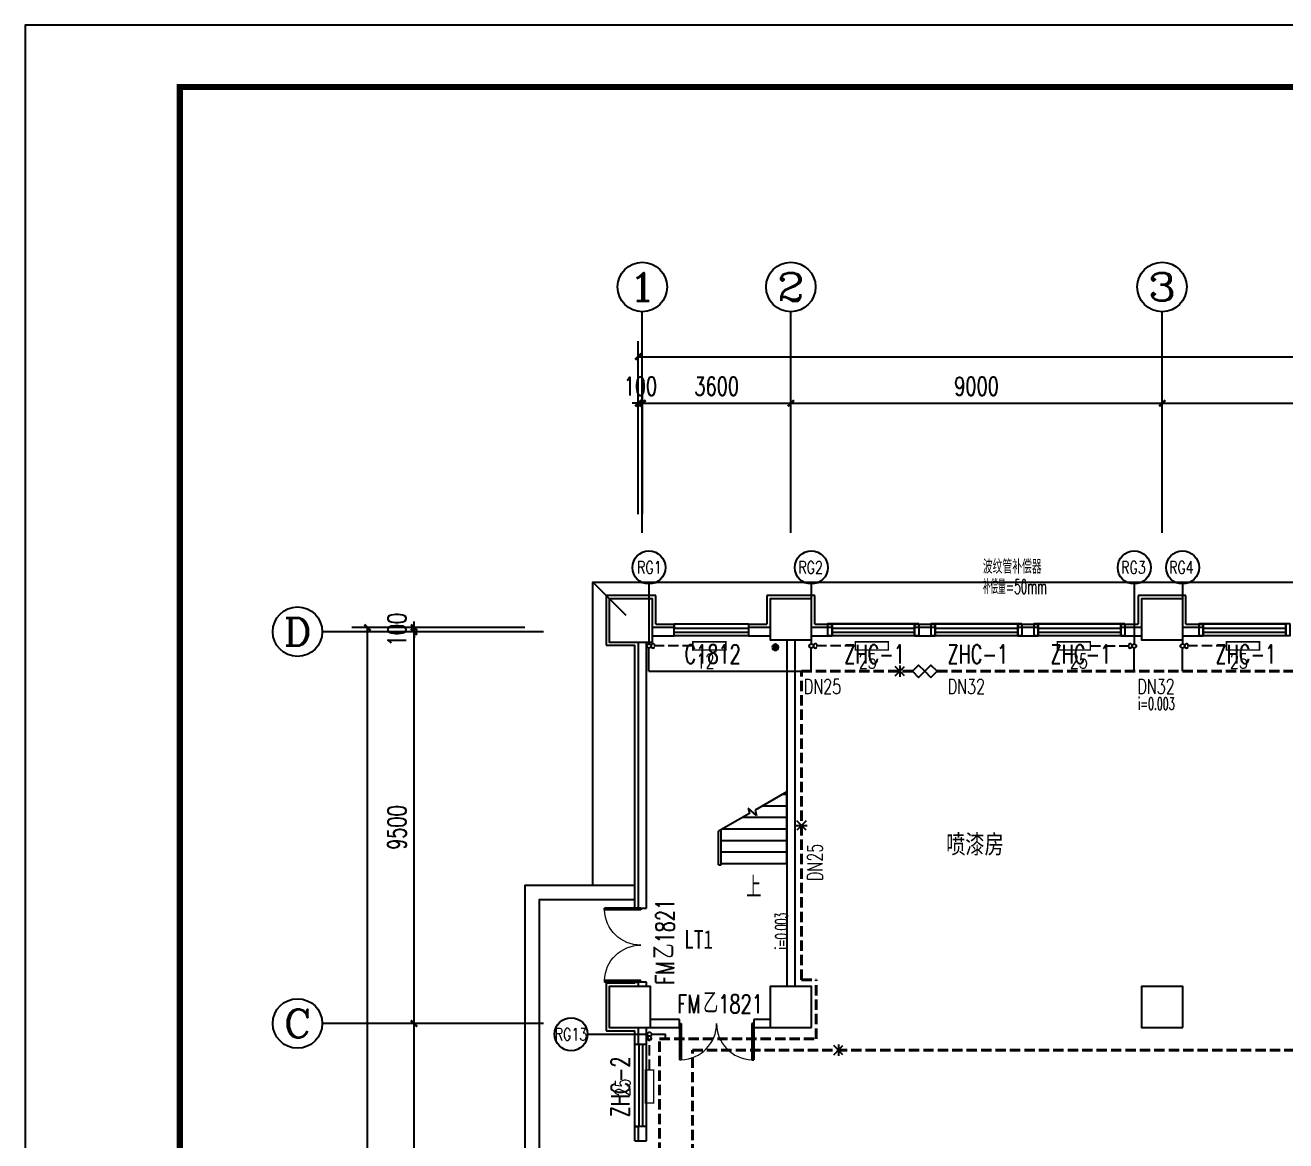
# Model space of a CAD drawing. Extents: x -37230 to 424755, y -141014 to 127947.
# Drawn here: x 52230 to 82791, y 32221 to 59273 of the extents above; entities that cross this region are included whole.
import ezdxf
from ezdxf.enums import TextEntityAlignment as Align

# ---------------------------------------------------------------- set-up
doc = ezdxf.new("R2010")
doc.units = 0
doc.header["$LTSCALE"] = 1000
doc.header["$MEASUREMENT"] = 0
doc.linetypes.add('DASH', pattern=[0.35, 0.25, -0.1])
for name, color, linetype in [('AXIS', 3, 'Continuous'), ('AXIS_TEXT', 7, 'Continuous'), ('COLUMN', 8, 'Continuous'), ('DIM-暖供水', 3, 'Continuous'), ('DIM_SYMB', 3, 'Continuous'), ('PIPE-暖供支管', 4, 'Continuous'), ('PIPE-暖回支管', 4, 'DASH'), ('PUB_Title(图框)', 130, 'Continuous'), ('S_GROUND(给排水)', 143, 'Continuous'), ('SURFACE', 5, 'Continuous'), ('TH-散热器', 4, 'Continuous'), ('TH_TEXT', 7, 'Continuous'), ('TWT_TITLE', 7, 'Continuous'), ('VALVE-暖供水', 7, 'Continuous'), ('WINDOW_TEXT', 8, 'Continuous'), ('暖通底图', 8, 'Continuous'), ('设备以及附件层', 7, 'Continuous')]:
    doc.layers.add(name, color=color, linetype=linetype)
doc.layers.add('PIPE-暖回水', color=2, linetype='DASH', lineweight=40)
doc.styles.add('-宋体', font='', dxfattribs={"width": 0.75})
doc.styles.add('_TCH_AXIS', font='COMPLEX', dxfattribs={"bigfont": 'GBCBIG'})
doc.styles.add('_TCH_DIM', font='SIMPLEX', dxfattribs={"bigfont": 'GBCBIG'})
doc.styles.add('_TCH_DIM_T3', font='SIMPLEX', dxfattribs={"width": 0.705882, "bigfont": 'GBCBIG'})
doc.styles.add('_TCH_WINDOW', font='SIMPLEX', dxfattribs={"height": 3.5, "bigfont": 'GBCBIG'})
doc.styles.add('_THVAC_DIM', font='SIMPLEX', dxfattribs={"width": 0.8, "height": 3.5, "bigfont": 'HZTXT'})
doc.styles.add('_THVAC_SERIAL', font='COMPLEX', dxfattribs={"width": 0.8, "height": 3.5, "bigfont": 'HZTXT'})
doc.styles.add('COMPLEX', font='COMPLEX')
doc.styles.add('DIM_FONT', font='SIMPLEX', dxfattribs={"width": 0.7, "bigfont": 'GBCBIG'})
doc.styles.get('-宋体').set_extended_font_data('SimSun')
doc.dimstyles.new('_TCH_ARCH&&150', dxfattribs={"dimscale": 1.5, "dimtxt": 350, "dimasz": 100, "dimexe": 250, "dimexo": 300, "dimgap": 100, "dimtad": 1, "dimdec": 0, "dimzin": 0, "dimdsep": 46, "dimtxsty": 'DIM_FONT', "dimblk": 'ARCHTICK', "dimcen": 0.09, "dimclrt": 7, "dimazin": 2, "dimtfac": 1, "dimtdec": 0, "dimtix": 1, "dimtmove": 2, "dimatfit": 3, "dimfxl": 0, "dimtolj": 1, "dimtzin": 0, "dimarcsym": 0})

# ---------------------------------------------------------------- blocks, each defined once
blk = doc.blocks.new('geipaishuiguan')
at = {"layer": 'S_GROUND(给排水)'}
for p, q in [((-50313, 82116), (-50313, 81971)), ((-50275, 82043), (-50313, 82043)), ((-50275, 82116), (-50275, 81971))]:
    blk.add_line(p, q, dxfattribs=at)
for radius in [75, 50]:
    blk.add_circle((-50294, 82043), radius, dxfattribs=at)
blk = doc.blocks.new('gouzaozhuyi')
at = {"layer": 'COLUMN'}
blk.add_lwpolyline([(-113223, -21566), (-113223, -21866), (-113323, -21866), (-113323, -21566), (-113223, -21566)], dxfattribs=at)
blk = doc.blocks.new('我')
at = {"layer": 'TWT_TITLE'}
blk.add_lwpolyline([(-144001, -68537), (-54901, -68537), (-54901, -5537), (-144001, -5537)], close=True, dxfattribs=at)
at = {"layer": 'TWT_TITLE', "const_width": 150}
blk.add_lwpolyline([(-140251, -67037), (-56401, -67037), (-56401, -7037), (-140251, -7037)], close=True, dxfattribs=at)
blk = doc.blocks.new('_ArchTick')
at = {"color": 0, "linetype": 'ByBlock', "const_width": 0.4}
blk.add_lwpolyline([(-0.5, -0.5), (0.5, 0.5)], dxfattribs=at)
blk = doc.blocks.new('*D68')
at = {"layer": 'AXIS', "color": 0, "lineweight": -2}
for p, q in [((64341, 44665), (61278, 44665)), ((61653, 44665), (61653, 44815)), ((61653, 44565), (61653, 44665)), ((64341, 44565), (61278, 44565)), ((61653, 44565), (61653, 44415))]:
    blk.add_line(p, q, dxfattribs=at)
at = {"layer": 'Defpoints', "color": 0}
for p in [(61653, 44665), (64791, 44665), (64791, 44565)]:
    blk.add_point(p, dxfattribs=at)
at = {"layer": 'AXIS', "color": 0, "lineweight": -2, "xscale": 150, "yscale": 150, "zscale": 150}
for p, rotation in [((61653, 44665), 270), ((61653, 44565), 90)]:
    blk.add_blockref('_ArchTick', p, dxfattribs=dict(at, rotation=rotation))
at = {"layer": 'AXIS', "color": 7, "insert": (61240, 44615), "char_height": 446.2, "attachment_point": 5, "rotation": 90, "style": '_TCH_DIM_T3'}
blk.add_mtext('\\A1;100', dxfattribs=at)
blk = doc.blocks.new('*D69')
at = {"layer": 'AXIS', "color": 0, "lineweight": -2}
for p, q in [((64341, 44565), (61278, 44565)), ((61653, 35065), (61653, 44565)), ((64341, 35065), (61278, 35065))]:
    blk.add_line(p, q, dxfattribs=at)
at = {"layer": 'Defpoints', "color": 0}
for p in [(61653, 44565), (64791, 44565), (64791, 35065)]:
    blk.add_point(p, dxfattribs=at)
at = {"layer": 'AXIS', "color": 0, "lineweight": -2, "xscale": 150, "yscale": 150, "zscale": 150}
for p, rotation in [((61653, 44565), 90), ((61653, 35065), 270)]:
    blk.add_blockref('_ArchTick', p, dxfattribs=dict(at, rotation=rotation))
at = {"layer": 'AXIS', "color": 7, "insert": (61240, 39815), "char_height": 446.2, "attachment_point": 5, "rotation": 90, "style": '_TCH_DIM_T3'}
blk.add_mtext('\\A1;9500', dxfattribs=at)
blk = doc.blocks.new('*D70')
at = {"layer": 'AXIS', "color": 0, "lineweight": -2}
for p, q in [((64341, 35065), (61278, 35065)), ((61653, 27265), (61653, 35065)), ((64341, 27265), (61278, 27265))]:
    blk.add_line(p, q, dxfattribs=at)
at = {"layer": 'Defpoints', "color": 0}
for p in [(61653, 35065), (64791, 35065), (64791, 27265)]:
    blk.add_point(p, dxfattribs=at)
at = {"layer": 'AXIS', "color": 0, "lineweight": -2, "xscale": 150, "yscale": 150, "zscale": 150}
for p, rotation in [((61653, 35065), 90), ((61653, 27265), 270)]:
    blk.add_blockref('_ArchTick', p, dxfattribs=dict(at, rotation=rotation))
at = {"layer": 'AXIS', "color": 7, "insert": (61240, 31165), "char_height": 446.2, "attachment_point": 5, "rotation": 90, "style": '_TCH_DIM_T3'}
blk.add_mtext('\\A1;7800', dxfattribs=at)
blk = doc.blocks.new('*D73')
at = {"layer": 'AXIS', "color": 0, "lineweight": -2}
for p, q in [((64341, 44665), (60149, 44665)), ((60524, 17665), (60524, 44665)), ((64341, 17665), (60149, 17665))]:
    blk.add_line(p, q, dxfattribs=at)
at = {"layer": 'Defpoints', "color": 0}
for p in [(60524, 44665), (64791, 44665), (64791, 17665)]:
    blk.add_point(p, dxfattribs=at)
at = {"layer": 'AXIS', "color": 0, "lineweight": -2, "xscale": 150, "yscale": 150, "zscale": 150}
for p, rotation in [((60524, 44665), 90), ((60524, 17665), 270)]:
    blk.add_blockref('_ArchTick', p, dxfattribs=dict(at, rotation=rotation))
at = {"layer": 'AXIS', "color": 7, "insert": (60111, 31165), "char_height": 446.2, "attachment_point": 5, "rotation": 90, "style": '_TCH_DIM_T3'}
blk.add_mtext('\\A1;27000', dxfattribs=at)
blk = doc.blocks.new('*D84')
at = {"layer": 'AXIS', "color": 0, "lineweight": -2}
for p, q in [((67091, 47415), (67091, 50479)), ((67191, 47415), (67191, 50479)), ((67091, 50104), (66941, 50104)), ((67091, 50104), (67191, 50104)), ((67191, 50104), (67341, 50104))]:
    blk.add_line(p, q, dxfattribs=at)
at = {"layer": 'Defpoints', "color": 0}
for p in [(67191, 50104), (67091, 46965), (67191, 46965)]:
    blk.add_point(p, dxfattribs=at)
at = {"layer": 'AXIS', "color": 0, "lineweight": -2, "xscale": 150, "yscale": 150, "zscale": 150}
blk.add_blockref('_ArchTick', (67091, 50104), dxfattribs=at)
at = {"layer": 'AXIS', "color": 0, "lineweight": -2, "xscale": 150, "yscale": 150, "zscale": 150, "rotation": 180}
blk.add_blockref('_ArchTick', (67191, 50104), dxfattribs=at)
at = {"layer": 'AXIS', "color": 7, "insert": (67141, 50516), "char_height": 446.2, "attachment_point": 5, "style": '_TCH_DIM_T3'}
blk.add_mtext('\\A1;100', dxfattribs=at)
blk = doc.blocks.new('*D85')
at = {"layer": 'AXIS', "color": 0, "lineweight": -2}
for p, q in [((67191, 47415), (67191, 50479)), ((70791, 47415), (70791, 50479)), ((67191, 50104), (70791, 50104))]:
    blk.add_line(p, q, dxfattribs=at)
at = {"layer": 'Defpoints', "color": 0}
for p in [(70791, 50104), (67191, 46965), (70791, 46965)]:
    blk.add_point(p, dxfattribs=at)
at = {"layer": 'AXIS', "color": 0, "lineweight": -2, "xscale": 150, "yscale": 150, "zscale": 150, "rotation": 180}
blk.add_blockref('_ArchTick', (67191, 50104), dxfattribs=at)
at = {"layer": 'AXIS', "color": 0, "lineweight": -2, "xscale": 150, "yscale": 150, "zscale": 150}
blk.add_blockref('_ArchTick', (70791, 50104), dxfattribs=at)
at = {"layer": 'AXIS', "color": 7, "insert": (68991, 50516), "char_height": 446.2, "attachment_point": 5, "style": '_TCH_DIM_T3'}
blk.add_mtext('\\A1;3600', dxfattribs=at)
blk = doc.blocks.new('*D86')
at = {"layer": 'AXIS', "color": 0, "lineweight": -2}
for p, q in [((70791, 47415), (70791, 50479)), ((79791, 47415), (79791, 50479)), ((70791, 50104), (79791, 50104))]:
    blk.add_line(p, q, dxfattribs=at)
at = {"layer": 'Defpoints', "color": 0}
for p in [(79791, 50104), (70791, 46965), (79791, 46965)]:
    blk.add_point(p, dxfattribs=at)
at = {"layer": 'AXIS', "color": 0, "lineweight": -2, "xscale": 150, "yscale": 150, "zscale": 150, "rotation": 180}
blk.add_blockref('_ArchTick', (70791, 50104), dxfattribs=at)
at = {"layer": 'AXIS', "color": 0, "lineweight": -2, "xscale": 150, "yscale": 150, "zscale": 150}
blk.add_blockref('_ArchTick', (79791, 50104), dxfattribs=at)
at = {"layer": 'AXIS', "color": 7, "insert": (75291, 50516), "char_height": 446.2, "attachment_point": 5, "style": '_TCH_DIM_T3'}
blk.add_mtext('\\A1;9000', dxfattribs=at)
blk = doc.blocks.new('*D87')
at = {"layer": 'AXIS', "color": 0, "lineweight": -2}
for p, q in [((79791, 47415), (79791, 50479)), ((88791, 47415), (88791, 50479)), ((79791, 50104), (88791, 50104))]:
    blk.add_line(p, q, dxfattribs=at)
at = {"layer": 'Defpoints', "color": 0}
for p in [(88791, 50104), (79791, 46965), (88791, 46965)]:
    blk.add_point(p, dxfattribs=at)
at = {"layer": 'AXIS', "color": 0, "lineweight": -2, "xscale": 150, "yscale": 150, "zscale": 150, "rotation": 180}
blk.add_blockref('_ArchTick', (79791, 50104), dxfattribs=at)
at = {"layer": 'AXIS', "color": 0, "lineweight": -2, "xscale": 150, "yscale": 150, "zscale": 150}
blk.add_blockref('_ArchTick', (88791, 50104), dxfattribs=at)
at = {"layer": 'AXIS', "color": 7, "insert": (84291, 50516), "char_height": 446.2, "attachment_point": 5, "style": '_TCH_DIM_T3'}
blk.add_mtext('\\A1;9000', dxfattribs=at)
blk = doc.blocks.new('*D93')
at = {"layer": 'AXIS', "color": 0, "lineweight": -2}
for p, q in [((67091, 47415), (67091, 51608)), ((116491, 47415), (116491, 51608)), ((67091, 51233), (116491, 51233))]:
    blk.add_line(p, q, dxfattribs=at)
at = {"layer": 'Defpoints', "color": 0}
for p in [(116491, 51233), (67091, 46965), (116491, 46965)]:
    blk.add_point(p, dxfattribs=at)
at = {"layer": 'AXIS', "color": 0, "lineweight": -2, "xscale": 150, "yscale": 150, "zscale": 150, "rotation": 180}
blk.add_blockref('_ArchTick', (67091, 51233), dxfattribs=at)
at = {"layer": 'AXIS', "color": 0, "lineweight": -2, "xscale": 150, "yscale": 150, "zscale": 150}
blk.add_blockref('_ArchTick', (116491, 51233), dxfattribs=at)
at = {"layer": 'AXIS', "color": 7, "insert": (91791, 51645), "char_height": 446.2, "attachment_point": 5, "style": '_TCH_DIM_T3'}
blk.add_mtext('\\A1;49400', dxfattribs=at)
blk = doc.blocks.new('_AXISO')
blk.add_circle((0, 0), 0.5)
at = {"layer": 'AXIS_TEXT', "style": 'COMPLEX', "width": 1.041667}
blk.add_attdef('A', text='', height=0.56, dxfattribs=at).set_placement((-0.25, -0.28), (0.25, -0.28), align=Align.FIT)
blk = doc.blocks.new('$DorLib2D$00000002')
for p, q in [((-0.5, 0), (-0.5, 0.4875)), ((-0.475, 0.4875), (-0.5, 0.4875)), ((-0.475, 0), (-0.475, 0.4875)), ((0.475, 0), (0.475, 0.4875)), ((0.475, 0.4875), (0.5, 0.4875)), ((0.5, 0), (0.5, 0.4875)), ((-0.5, 0), (-0.475, 0)), ((0.5, 0), (0.475, 0))]:
    blk.add_line(p, q)
at = {"lineweight": 13}
for centre, start, end in [((-0.4875, 0), 0, 88.53072), ((0.4875, 0), 91.46928, 180)]:
    blk.add_arc(centre, 0.4875, start, end, dxfattribs=at)
blk = doc.blocks.new('$WINLIB2D$00000001')
at = {"color": 0}
for points in [[(-0.5, 0.5), (-0.5, -0.5)], [(-0.5, 0.5), (0.5, 0.5)], [(0.5, -0.5), (0.5, 0.5)], [(0.5, 0.167), (-0.5, 0.167)], [(0.5, -0.167), (-0.5, -0.167)], [(-0.5, -0.5), (0.5, -0.5)]]:
    blk.add_lwpolyline(points, dxfattribs=at)
blk = doc.blocks.new('_FZH')
blk.add_lwpolyline([(-0.5, -0.5), (0.5, -0.5), (0.5, 0.5), (-0.5, 0.5)], close=True)
blk = doc.blocks.new('$VALVE$00000780')
at = {"layer": '设备以及附件层'}
for points in [[(-37, -37), (37, 37)], [(37, -37), (-37, 37)], [(0, 45), (0, -45)]]:
    blk.add_lwpolyline(points, dxfattribs=at)
blk = doc.blocks.new('$VALVE$00000440')
for points in [[(-75, -75), (0, 0), (-75, 75), (-150, 0)], [(75, -75), (150, 0), (75, 75), (0, 0)]]:
    blk.add_lwpolyline(points, close=True)
for p in [(-150, 0), (150, 0)]:
    blk.add_point(p)
blk = doc.blocks.new('i')
at = {"layer": 'AXIS'}
for p1, p2, distance, picture, middle in [((67091.4, 46965.2), (116491.4, 46965.2), 4267.7, '*D93', (91791.4, 51645.4)), ((67091.4, 46965.2), (67191.4, 46965.2), 3138.6, '*D84', (67141.4, 50516.3)), ((67191.4, 46965.2), (70791.4, 46965.2), 3138.6, '*D85', (68991.4, 50516.3)), ((70791.4, 46965.2), (79791.4, 46965.2), 3138.6, '*D86', (75291.4, 50516.3)), ((79791.4, 46965.2), (88791.4, 46965.2), 3138.6, '*D87', (84291.4, 50516.3)), ((64791.4, 44565.2), (64791.4, 44665.2), 3138.6, '*D68', (61240.3, 44615.2)), ((64791.4, 17665.2), (64791.4, 44665.2), 4267.7, '*D73', (60111.2, 31165.2)), ((64791.4, 35065.2), (64791.4, 44565.2), 3138.6, '*D69', (61240.3, 39815.2)), ((64791.4, 27265.2), (64791.4, 35065.2), 3138.6, '*D70', (61240.3, 31165.2))]:
    dim = blk.add_aligned_dim(p1=p1, p2=p2, distance=distance, dimstyle='_TCH_ARCH&&150', dxfattribs=at)
    dim.commit()
    dim.dimension.update_dxf_attribs({"geometry": picture, "text_midpoint": middle})

msp = doc.modelspace()

# ---------------------------------------------------------------- linework, layer by layer
at = {"color": 3}
for p, q in [((67352.1, 45723.3), (67352.1, 44270.2, 750)), ((71288.6, 45723.3), (71288.6, 44270.2, 750)), ((79115.7, 45723.3), (79115.7, 44270.2, 750)), ((80288.6, 45723.3), (80288.6, 44270.2, 750)), ((65862.5, 34805.1), (67315.6, 34805.1, 750))]:
    msp.add_line(p, q, dxfattribs=at)
at = {"layer": 'AXIS'}
for p, q in [((67191.4, 46965.2), (67191.4, 52325.2)), ((70791.4, 46965.2), (70791.4, 52325.2)), ((79791.4, 46965.2), (79791.4, 52325.2)), ((64791.4, 44565.2), (59431.4, 44565.2)), ((64791.4, 35065.2), (59431.4, 35065.2))]:
    msp.add_line(p, q, dxfattribs=at)
at = {"layer": 'DIM-暖供水'}
for points in [[(78927, 42567.8, 0, 0, 0), (80227, 42567.8, 53.3, 0, 0), (80427, 42567.8, 0, 0, 0)], [(70813.8, 38083.6, 0, 0, 0), (70813.8, 36783.6, 53.3, 0, 0), (70813.8, 36583.6, 0, 0, 0)]]:
    msp.add_lwpolyline(points, format="xyseb", dxfattribs=at)
for centre in [(67352.1, 46123.3), (71288.6, 46123.3), (79115.7, 46123.3), (80288.6, 46123.3), (65462.5, 34805.1)]:
    msp.add_circle(centre, 400, dxfattribs=at)
at = {"layer": 'DIM_SYMB', "color": 8}
msp.add_lwpolyline([(69866.4, 38805.2, 0, 0, 0), (69866.4, 39615.2, 120, 0, 0), (69866.4, 40065.2, 0, 0, 0)], format="xyseb", dxfattribs=at)
at = {"layer": 'PIPE-暖供支管', "linetype": 'Continuous'}
for p, q in [((67352.1, 43608), (67352.1, 44170.2)), ((71288.6, 43608), (71288.6, 44170.2)), ((79115.7, 43608), (79115.7, 44170.2)), ((80288.6, 43608), (80288.6, 44170.2)), ((67352.1, 43608), (71049.3, 43608)), ((67415.6, 34805.1), (67751.4, 34805.1)), ((67751.4, 34696.2), (67751.4, 34805.1))]:
    msp.add_line(p, q, dxfattribs=at)
for centre in [(67352.1, 44220.2), (71288.6, 44220.2), (79115.7, 44220.2), (80288.6, 44220.2), (67365.6, 34805.1)]:
    msp.add_circle(centre, 50, dxfattribs=at)
at = {"layer": 'PIPE-暖回支管', "linetype": 'DASH'}
for p, q in [((68416.8, 44220.2), (67452.1, 44220.2)), ((72353.3, 44220.2), (71388.6, 44220.2)), ((78051, 44220.2), (79015.7, 44220.2)), ((81353.3, 44220.2), (80388.6, 44220.2)), ((67365.6, 33938.2), (67365.6, 34705.1))]:
    msp.add_line(p, q, dxfattribs=at)
for centre, start, end in [((67452.1, 44220.2), 45, 315), ((71388.6, 44220.2), 45, 315), ((79015.7, 44220.2), 225, 135), ((80388.6, 44220.2), 45, 315), ((67365.6, 34705.1), 315, 225)]:
    msp.add_arc(centre, 50, start, end, dxfattribs=at)
at = {"layer": 'PIPE-暖回水', "linetype": 'DASH'}
for p, q in [((71049.3, 36126.2), (71049.3, 43608)), ((71049.3, 43608), (73739, 43608)), ((74338.9, 43608), (88931.6, 43608)), ((71049.3, 36126.2), (71402.7, 36126.2)), ((71402.7, 34696.2), (71402.7, 36126.2)), ((67610.1, 34696.2), (71402.7, 34696.2)), ((67610.1, 27727.9), (67610.1, 34696.2)), ((68404.3, 34419.1), (109029.1, 34419.1)), ((68404.3, 26988.6), (68404.3, 34419.1))]:
    msp.add_line(p, q, dxfattribs=at)
at = {"layer": 'SURFACE', "color": 8}
for p, q in [((67521.4, 45445.2), (66311.4, 45445.2)), ((66311.4, 45445.2), (66311.4, 44235.2)), ((67521.4, 44745.2), (67521.4, 45445.2)), ((71371.4, 45445.2), (70211.4, 45445.2)), ((70211.4, 45445.2), (70211.4, 44745.2)), ((71371.4, 44745.2), (71371.4, 45445.2)), ((80371.4, 45445.2), (79211.4, 45445.2)), ((79211.4, 45445.2), (79211.4, 44745.2)), ((80371.4, 44745.2), (80371.4, 45445.2)), ((67521.4, 44745.2), (67966.4, 44745.2)), ((67966.4, 44745.2), (67966.4, 44665.2)), ((69766.4, 44745.2), (69766.4, 44665.2)), ((69766.4, 44745.2), (70211.4, 44745.2)), ((71371.4, 44745.2), (71791.4, 44745.2)), ((71791.4, 44745.2), (71791.4, 44665.2)), ((73791.4, 44745.2), (73791.4, 44665.2)), ((73791.4, 44745.2), (74291.4, 44745.2)), ((74291.4, 44745.2), (74291.4, 44665.2)), ((76291.4, 44745.2), (76291.4, 44665.2)), ((76291.4, 44745.2), (76791.4, 44745.2)), ((76791.4, 44745.2), (76791.4, 44665.2)), ((78791.4, 44745.2), (78791.4, 44665.2)), ((78791.4, 44745.2), (79211.4, 44745.2)), ((80371.4, 44745.2), (80791.4, 44745.2)), ((80791.4, 44745.2), (80791.4, 44665.2)), ((66311.4, 44235.2), (67011.4, 44235.2)), ((67011.4, 37865.2), (67011.4, 44235.2)), ((67011.4, 37865.2), (67091.4, 37865.2)), ((67011.4, 36065.2), (67091.4, 36065.2)), ((67011.4, 36045.2), (67011.4, 36065.2)), ((67011.4, 36045.2), (66311.4, 36045.2)), ((66311.4, 36045.2), (66311.4, 34885.2)), ((66311.4, 34885.2), (67011.4, 34885.2)), ((67011.4, 34565.2), (67011.4, 34885.2)), ((67011.4, 34565.2), (67091.4, 34565.2)), ((67011.4, 32565.2), (67091.4, 32565.2)), ((67011.4, 32220.8), (67011.4, 32565.2)), ((67011.4, 32220.8), (67091.4, 32220.8))]:
    msp.add_line(p, q, dxfattribs=at)
at = {"layer": 'TH-散热器', "color": 3, "const_width": 35}
for points in [[(69216.8, 44320.2), (68416.8, 44320.2), (68416.8, 44120.2), (69216.8, 44120.2)], [(73153.3, 44320.2), (72353.3, 44320.2), (72353.3, 44120.2), (73153.3, 44120.2)], [(77251, 44120.2), (78051, 44120.2), (78051, 44320.2), (77251, 44320.2)], [(82153.3, 44320.2), (81353.3, 44320.2), (81353.3, 44120.2), (82153.3, 44120.2)], [(67465.6, 33138.2), (67465.6, 33938.2), (67265.6, 33938.2), (67265.6, 33138.2)]]:
    msp.add_lwpolyline(points, close=True, dxfattribs=at)
at = {"layer": '暖通底图', "color": 8}
for p, q in [((67966.4, 44665.2), (67441.4, 44665.2)), ((67966.4, 44465.2), (67966.4, 44665.2)), ((70291.4, 44665.2), (69766.4, 44665.2)), ((69766.4, 44665.2), (69766.4, 44465.2)), ((71791.4, 44665.2), (71291.4, 44665.2)), ((71791.4, 44765.2), (73791.4, 44765.2)), ((71791.4, 44465.2), (71791.4, 44665.2)), ((74291.4, 44665.2), (73791.4, 44665.2)), ((73791.4, 44665.2), (73791.4, 44465.2)), ((74291.4, 44765.2), (76291.4, 44765.2)), ((74291.4, 44465.2), (74291.4, 44665.2)), ((76791.4, 44665.2), (76291.4, 44665.2)), ((76291.4, 44665.2), (76291.4, 44465.2)), ((76791.4, 44765.2), (78791.4, 44765.2)), ((76791.4, 44465.2), (76791.4, 44665.2)), ((79291.4, 44665.2), (78791.4, 44665.2)), ((78791.4, 44665.2), (78791.4, 44465.2)), ((80791.4, 44665.2), (80291.4, 44665.2)), ((80791.4, 44765.2), (82791.4, 44765.2)), ((80791.4, 44465.2), (80791.4, 44665.2)), ((67091.4, 44315.2), (67091.4, 37865.2)), ((67291.4, 37865.2), (67291.4, 44315.2)), ((67441.4, 44465.2), (67966.4, 44465.2)), ((69766.4, 44465.2), (70291.4, 44465.2)), ((70691.4, 44365.2), (70691.4, 35965.2)), ((70891.4, 44365.2), (70891.4, 35965.2)), ((71291.4, 44465.2), (71791.4, 44465.2)), ((73791.4, 44465.2), (74291.4, 44465.2)), ((76291.4, 44465.2), (76791.4, 44465.2)), ((78791.4, 44465.2), (79291.4, 44465.2)), ((80291.4, 44465.2), (80791.4, 44465.2)), ((70691.4, 40681.5), (69926.9, 40240.1)), ((70691.4, 38945.2), (70691.4, 40681.5)), ((70108.9, 40345.2), (70691.4, 40345.2)), ((70593.9, 40625.2), (70691.4, 40625.2)), ((69788.6, 40160.3), (69041.4, 39728.9)), ((69623.9, 40065.2), (70691.4, 40065.2)), ((69961.9, 40109.7), (69755.8, 40282.6)), ((69755.8, 40282.6), (69788.6, 40160.3)), ((69926.9, 40240.1), (69961.9, 40109.7)), ((69101.4, 38915.2), (69101.4, 39763.5)), ((69138.9, 39785.2), (70691.4, 39785.2)), ((69041.4, 38945.2), (69041.4, 39728.9)), ((69041.4, 38915.2), (69041.4, 39728.9)), ((69101.4, 39505.2), (70691.4, 39505.2)), ((69101.4, 39225.2), (70691.4, 39225.2)), ((69041.4, 38915.2), (69101.4, 38915.2)), ((69101.4, 38945.2), (70691.4, 38945.2)), ((67091.4, 37865.2), (67291.4, 37865.2)), ((67291.4, 36065.2), (67091.4, 36065.2)), ((67091.4, 36065.2), (67091.4, 35965.2)), ((67291.4, 35965.2), (67291.4, 36065.2)), ((68091.4, 35165.2), (67391.4, 35165.2)), ((68091.4, 34965.2), (68091.4, 35165.2)), ((70291.4, 35165.2), (69891.4, 35165.2)), ((69891.4, 35165.2), (69891.4, 34965.2)), ((67091.4, 34965.2), (67091.4, 34565.2)), ((67291.4, 34565.2), (67291.4, 34965.2)), ((67391.4, 34965.2), (68091.4, 34965.2)), ((69891.4, 34965.2), (70291.4, 34965.2)), ((67091.4, 34565.2), (67291.4, 34565.2)), ((67291.4, 32565.2), (67091.4, 32565.2)), ((67091.4, 32565.2), (67091.4, 32220.8)), ((67291.4, 32220.8), (67291.4, 32565.2)), ((67091.4, 32220.8), (67291.4, 32220.8))]:
    msp.add_line(p, q, dxfattribs=at)
for points in [[(65991.4, 45765.2), (66791.4, 44965.2)], [(65991.4, 38415.2), (65991.4, 45765.2), (117591.4, 45765.2), (117591.4, 38415.2)], [(66991.4, 38065.2), (64691.4, 38065.2), (64691.4, 27265.2), (64891.4, 27265.2)]]:
    msp.add_lwpolyline(points, dxfattribs=at)
at = {"layer": '暖通底图'}
msp.add_lwpolyline([(66991.4, 38415.2), (64341.4, 38415.2), (64341.4, 26915.2), (64791.4, 26915.2)], dxfattribs=at)

# ---------------------------------------------------------------- block references
msp.add_blockref('i', (3, 0.7))
at = {"layer": 'AXIS'}
ref = msp.add_blockref('_AXISO', (67191.4, 52925.2), dxfattribs=dict(at, xscale=1200, yscale=1200, zscale=1200))
ref.add_attrib('A', '1', dxfattribs={"layer": 'AXIS_TEXT', "height": 678.8, "style": '_TCH_AXIS', "width": 2.333333}).set_placement((66852, 52585.8), (67530.8, 52585.8), align=Align.FIT)
ref = msp.add_blockref('_AXISO', (70791.4, 52925.2), dxfattribs=dict(at, xscale=1200, yscale=1200, zscale=1200))
ref.add_attrib('A', '2', dxfattribs={"layer": 'AXIS_TEXT', "height": 678.8, "style": '_TCH_AXIS', "width": 1.5}).set_placement((70452, 52585.8), (71130.8, 52585.8), align=Align.FIT)
ref = msp.add_blockref('_AXISO', (79791.4, 52925.2), dxfattribs=dict(at, xscale=1200, yscale=1200, zscale=1200))
ref.add_attrib('A', '3', dxfattribs={"layer": 'AXIS_TEXT', "height": 678.8, "style": '_TCH_AXIS', "width": 1.5}).set_placement((79452, 52585.8), (80130.8, 52585.8), align=Align.FIT)
ref = msp.add_blockref('_AXISO', (58831.4, 44565.2), dxfattribs=dict(at, xscale=1200, yscale=1200, zscale=1200))
ref.add_attrib('A', 'D', dxfattribs={"layer": 'AXIS_TEXT', "height": 678.8, "style": '_TCH_AXIS', "width": 1.235294}).set_placement((58492, 44225.8), (59170.8, 44225.8), align=Align.FIT)
ref = msp.add_blockref('_AXISO', (58831.4, 35065.2), dxfattribs=dict(at, xscale=1200, yscale=1200, zscale=1200))
ref.add_attrib('A', 'C', dxfattribs={"layer": 'AXIS_TEXT', "height": 678.8, "style": '_TCH_AXIS', "width": 1.4}).set_placement((58492, 34725.8), (59170.8, 34725.8), align=Align.FIT)
at = {"layer": 'PUB_Title(图框)', "color": 3}
msp.add_blockref('我', (196231, 64809.9), dxfattribs=at)
at = {"layer": 'VALVE-暖供水'}
for name, p, xscale, yscale, zscale, rotation in [('$VALVE$00000780', (73433.6, 43608), 3, 3, 3, 359.9999999999999), ('$VALVE$00000440', (74038.9, 43608), 2, 2, 2, 359.9999999999999), ('$VALVE$00000780', (71049.3, 39867.1), 3, 3, 3, 90)]:
    msp.add_blockref(name, p, dxfattribs=dict(at, xscale=xscale, yscale=yscale, zscale=zscale, rotation=rotation))
at = {"layer": 'VALVE-暖供水', "xscale": 3, "yscale": 3, "zscale": 3}
msp.add_blockref('$VALVE$00000780', (71945.3, 34419.1), dxfattribs=at)
at = {"layer": '暖通底图', "color": 8, "rotation": 90}
for name, p, xscale, yscale, zscale in [('_FZH', (66916.4, 44840.2), 1050, 1050, 1050), ('_FZH', (70791.4, 44865.2), 1000, 1000, 1000), ('_FZH', (79791.4, 44865.2), 1000, 1000, 1000), ('$DorLib2D$00000002', (67151.4, 36965.2), -1800, 1800, 280), ('_FZH', (66891.4, 35465.2), 1000, 1000, 1000), ('_FZH', (70791.4, 35465.2), 1000, 1000, 1000), ('_FZH', (79791.4, 35465.2), 1000, 1000, 1000)]:
    msp.add_blockref(name, p, dxfattribs=dict(at, xscale=xscale, yscale=yscale, zscale=zscale))
at = {"layer": '暖通底图', "color": 8}
ref = msp.add_blockref('$WINLIB2D$00000001', (68866.4, 44605.2), dxfattribs=dict(at, xscale=-1800, yscale=280, zscale=280))
ref.add_attrib('A', 'C1812', (68213.9, 43798.5), dxfattribs={"layer": 'WINDOW_TEXT', "color": 8, "height": 446.25, "style": '_TCH_WINDOW', "width": 0.705882})
for p in [(185014.8, 66331.1), (187114.8, 66331.1), (187514.8, 66331.1), (189614.8, 66331.1), (190014.8, 66331.1), (192114.8, 66331.1), (194014.8, 66331.1), (196114.8, 66331.1)]:
    msp.add_blockref('gouzaozhuyi', p, dxfattribs=at)
ref = msp.add_blockref('$WINLIB2D$00000001', (72791.4, 44605.2), dxfattribs=dict(at, xscale=-2000, yscale=280, zscale=280))
ref.add_attrib('A', 'ZHC-1', (72086.4, 43798.5), dxfattribs={"layer": 'WINDOW_TEXT', "color": 8, "height": 446.25, "style": '_TCH_WINDOW', "width": 0.705882})
ref = msp.add_blockref('$WINLIB2D$00000001', (75291.4, 44605.2), dxfattribs=dict(at, xscale=-2000, yscale=280, zscale=280))
ref.add_attrib('A', 'ZHC-1', (74586.4, 43798.5), dxfattribs={"layer": 'WINDOW_TEXT', "color": 8, "height": 446.25, "style": '_TCH_WINDOW', "width": 0.705882})
ref = msp.add_blockref('$WINLIB2D$00000001', (77791.4, 44605.2), dxfattribs=dict(at, xscale=-2000, yscale=280, zscale=280))
ref.add_attrib('A', 'ZHC-1', (77086.4, 43798.5), dxfattribs={"layer": 'WINDOW_TEXT', "color": 8, "height": 446.25, "style": '_TCH_WINDOW', "width": 0.705882})
ref = msp.add_blockref('$WINLIB2D$00000001', (81791.4, 44605.2), dxfattribs=dict(at, xscale=-2000, yscale=280, zscale=280))
ref.add_attrib('A', 'ZHC-1', (81086.4, 43798.5), dxfattribs={"layer": 'WINDOW_TEXT', "color": 8, "height": 446.25, "style": '_TCH_WINDOW', "width": 0.705882})
at = {"layer": '暖通底图', "color": 8, "xscale": -1}
msp.add_blockref('geipaishuiguan', (20122.3, -37853.1), dxfattribs=at)
at = {"layer": '暖通底图', "color": 8, "xscale": -1800, "yscale": -1800, "zscale": 200}
msp.add_blockref('$DorLib2D$00000002', (68991.4, 35065.2), dxfattribs=at)
at = {"layer": '暖通底图', "color": 8}
ref = msp.add_blockref('$WINLIB2D$00000001', (67151.4, 33565.2), dxfattribs=dict(at, xscale=2000, yscale=-280, zscale=280, rotation=90))
ref.add_attrib('A', 'ZHC-2', (66881, 32792.7), dxfattribs={"layer": 'WINDOW_TEXT', "color": 8, "height": 446.25, "rotation": 90, "style": '_TCH_WINDOW', "width": 0.705882})

# ---------------------------------------------------------------- texts
at = {"layer": 'DIM-暖供水', "color": 7, "style": '_THVAC_DIM', "width": 0.564706}
msp.add_text('i=0.003', height=297.5, dxfattribs=at).set_placement((79205, 42672.8))
msp.add_text('i=0.003', height=297.5, rotation=90, dxfattribs=at).set_placement((70708.8, 36861.6))
at = {"layer": 'DIM_SYMB', "color": 7, "style": '_TCH_DIM'}
msp.add_text('上', height=506.4, dxfattribs=at).set_placement((69710, 38122.7))
at = {"layer": 'TH_TEXT', "style": '_THVAC_SERIAL', "width": 0.752941}
for s, p in [('RG1', (67064.1, 45974.6)), ('RG2', (70973.9, 45974.6)), ('RG3', (78801, 45974.6)), ('RG4', (79963.3, 45974.6)), ('RG13', (65067.8, 34656.3))]:
    msp.add_text(s, height=297.5, dxfattribs=at).set_placement(p)
at = {"layer": 'TH_TEXT', "color": 3, "style": '_TCH_DIM'}
for s, height, width, p in [('波纹管补偿器', 339.28, 0.7, (75447.4, 45972.4)), ('补偿量=50mm', 351.75, 0.525, (75447.4, 45479.9)), ('12', 360, 0.705882, (68501.8, 43671.6)), ('25', 360, 0.705882, (72438.2, 43671.6)), ('25', 360, 0.705882, (77554.6, 43671.6)), ('25', 360, 0.705882, (81438.2, 43671.6)), ('DN25', 360, 0.705882, (71107.6, 43058.7)), ('DN32', 360, 0.705882, (74595.7, 43058.7)), ('DN32', 360, 0.705882, (79194.4, 43058.7))]:
    msp.add_text(s, height=height, dxfattribs=dict(at, width=width)).set_placement(p)
at = {"layer": 'TH_TEXT', "color": 3, "style": '_TCH_DIM', "width": 0.705882}
for s, p in [('DN25', (71557.8, 38522.1)), ('25', (66896.2, 33294.5))]:
    msp.add_text(s, height=360, rotation=90, dxfattribs=at).set_placement(p)
at = {"layer": 'WINDOW_TEXT', "color": 8, "style": '_TCH_WINDOW', "width": 0.705882}
for s, p in [('1821', (67966.4, 37007)), ('FM', (67966.4, 36008.4))]:
    msp.add_text(s, height=446.25, rotation=90, dxfattribs=at).set_placement(p)
at = {"layer": 'WINDOW_TEXT', "color": 8, "style": '_TCH_WINDOW'}
msp.add_text('乙', height=506.4, rotation=90, dxfattribs=at).set_placement((67966.4, 36638.4))
at = {"layer": 'WINDOW_TEXT', "color": 8, "style": '_TCH_WINDOW', "width": 0.705882}
for s, p in [('FM', (68034.6, 35315.2)), ('1821', (69033.2, 35315.2))]:
    msp.add_text(s, height=446.25, dxfattribs=at).set_placement(p)
at = {"layer": 'WINDOW_TEXT', "color": 8, "style": '_TCH_WINDOW'}
msp.add_text('乙', height=506.4, dxfattribs=at).set_placement((68664.6, 35315.2))
at = {"layer": '暖通底图', "color": 8, "style": '-宋体', "width": 0.75}
for s, p in [('喷漆房', (74556.5, 39186.5)), ('LT1', (68207.3, 36875.9))]:
    msp.add_text(s, height=455.7, dxfattribs=at).set_placement(p)

doc.saveas('drawing.dxf')
